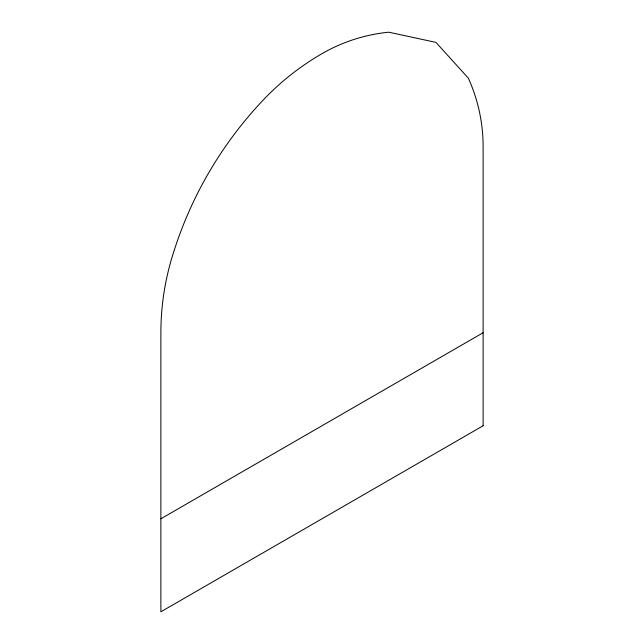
<?xml version="1.0" encoding="UTF-8"?>
<svg xmlns="http://www.w3.org/2000/svg" width="644" height="644" viewBox="0 0 644 644"><rect width="100%" height="100%" fill="white"/><g stroke="black" fill="none" stroke-linecap="round" stroke-linejoin="round"><path stroke-width="0.97" d="M160.879 518.774L483.121 332.731M483.121 425.756L160.879 611.8L160.879 332.731A260.377 260.377 0 0 1 171.666 258.558A393.363 393.363 0 0 1 263.163 100.094A260.377 260.377 0 0 1 322 53.661A166.257 166.257 0 0 1 388.735 32.2L435.932 42.375L468.341 78.157A166.257 166.257 0 0 1 483.121 146.687L483.121 425.756"/></g></svg>
